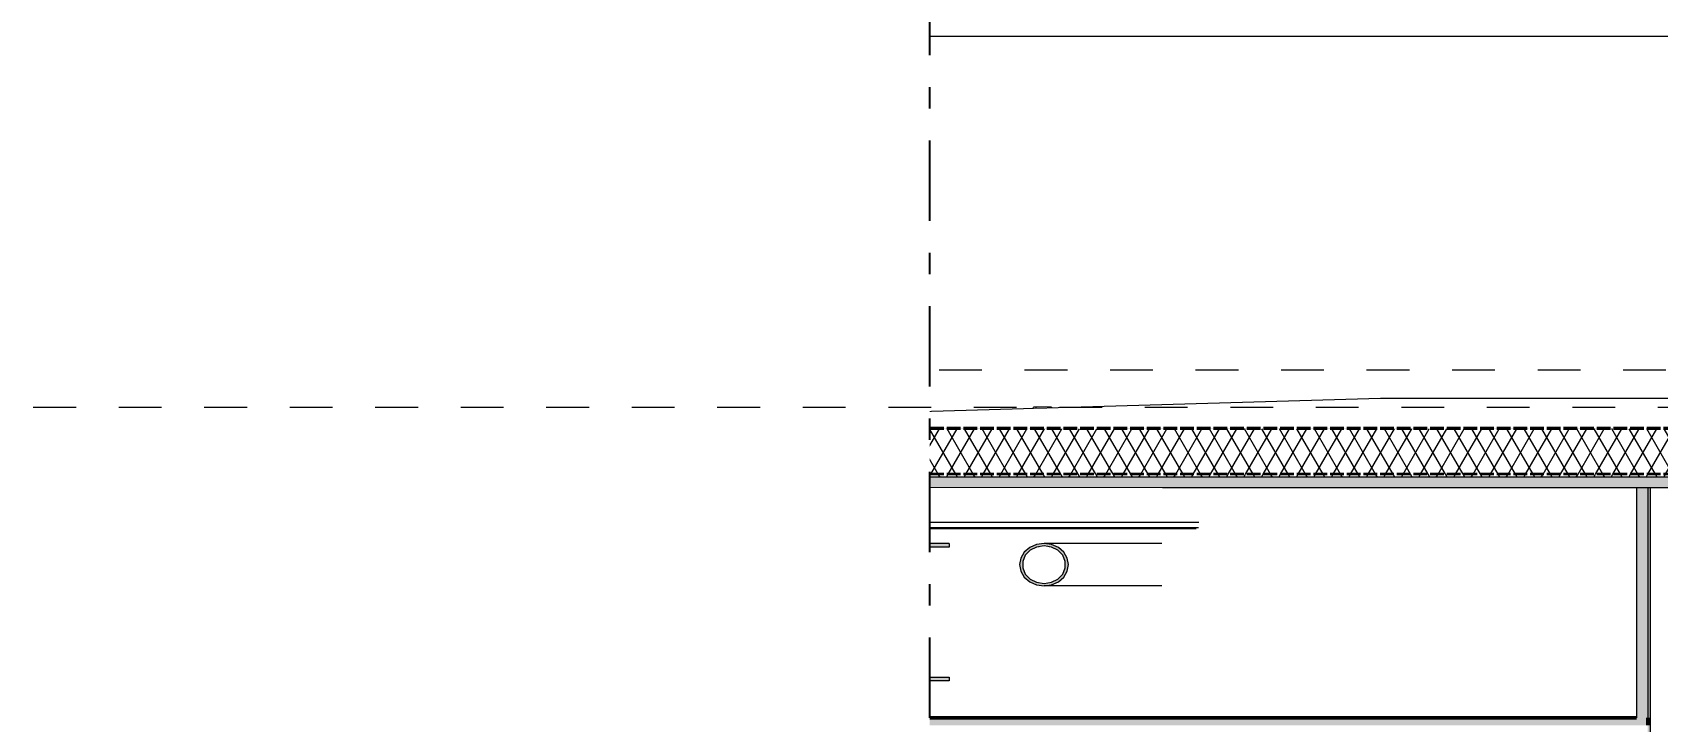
# Model space of a CAD drawing. Header units: millimetres. Extents: x -48147 to 1417267, y -496296 to 18123.
# Drawn here: x 1359635 to 1364999, y -476110 to -473836 of the extents above; entities that cross this region are included whole.
import ezdxf

# ---------------------------------------------------------------- set-up
doc = ezdxf.new("R2010")
doc.units = ezdxf.units.MM
doc.header["$MEASUREMENT"] = 0
for name, pattern in [('Dashed', [2822.222233, 1411.111116, -1411.111116]), ('Double Dashed', [546.805537, 264.583325, -105.833328, 70.555556, -105.833328]), ('Hidden Line', [55, 45, -10]), ('Wipeout_Contour', [1000, 0, -1000])]:
    doc.linetypes.add(name, pattern=pattern)
for name, color, linetype, lineweight, true_color in [('0_Pen_No__105', 7, 'Continuous', 15, 0xa6a6a6), ('New_A-20-M_Ceiling_Pen_No__107', 7, 'Continuous', 15, 0xa6a6a6), ('New_A-20-M_Ceiling_Pen_No__29', 7, 'Continuous', 50, 0x2a2a2a), ('New_A-20-M_Roof_Pen_No__147', 7, 'Continuous', 0, 0x606060), ('New_A-20-M_Roof_Pen_No__149', 7, 'Continuous', 0, 0x2a2a2a), ('New_A-20-M_Roof_Pen_No__162', 7, 'Continuous', 0, 0xe47200), ('New_A-20-M_Roof_Pen_No__81', 7, 'Continuous', 20, 0x6a6a6a), ('New_A-25-M_Wall_Ext_Pen_No__107', 7, 'Continuous', 15, 0xa6a6a6), ('New_A-25-M_Wall_Int_Pen_No__107', 7, 'Continuous', 15, 0xa6a6a6)]:
    doc.layers.add(name, color=color, linetype=linetype, lineweight=lineweight, true_color=true_color)
for name, color, linetype, lineweight in [('A-25-M_Wall_Int_Pen_No__2', 8, 'Continuous', 15), ('A-95-P_Drawing_Pen_No__194', 7, 'Continuous', 25), ('New_A-20-M_Roof_Pen_No__193', 7, 'Continuous', 18), ('New_A-20-M_Roof_Pen_No__195', 7, 'Continuous', 35), ('New_A-20-M_Roof_Pen_No__4', 7, 'Continuous', 20), ('New_A-20-M_Roof_Pen_No__85', 8, 'Continuous', 20), ('New_A-20-M_Roof_Pen_No__92', 8, 'Continuous', 13), ('New_A-25-M_Wall_Ext_Pen_No__1', 7, 'Continuous', 13), ('New_A-25-M_Wall_Ext_Pen_No__87', 8, 'Continuous', 20), ('New_A-25-M_Wall_Int_Pen_No__1', 7, 'Continuous', 13), ('New_A-25-M_Wall_Int_Pen_No__87', 8, 'Continuous', 20), ('New_A-95-D_Dim_Grid.Dim_Pen_No__1', 7, 'Continuous', 13), ('S-280-M_STRUCT_FRAME.IFC Import_Pen_No__1', 7, 'Continuous', 13), ('S-280-M_STRUCT_FRAME.IFC Import_Pen_No__160', 5, 'Continuous', 200), ('S-280-M_STRUCT_FRAME.IFC Import_Pen_No__90', 8, 'Continuous', 20)]:
    doc.layers.add(name, color=color, linetype=linetype, lineweight=lineweight)
for name, color, linetype in [('A-95-P_Drawing', 7, 'Continuous'), ('New_A-20-M_Ceiling', 7, 'Continuous'), ('New_A-20-M_Roof', 7, 'Continuous'), ('New_A-25-M_Wall_Ext', 7, 'Continuous'), ('New_A-25-M_Wall_Int', 7, 'Continuous'), ('New_A-95-D_Dim_Grid.Dim', 7, 'Continuous'), ('S-280-M_STRUCT_FRAME.IFC Import', 7, 'Continuous')]:
    doc.layers.add(name, color=color, linetype=linetype)
doc.styles.add('GENERATED_STYLE_1', font='')
doc.styles.get('GENERATED_STYLE_1').set_extended_font_data('Arial')
pattern_1 = [(60, (1376122.47, -491272.82), (-43.30127, 25), []), (120, (1376122.47, -491272.82), (43.30127, 25), [])]

# ---------------------------------------------------------------- blocks, each defined once
blk = doc.blocks.new('Section Elem_60_2', base_point=(1376122.5, -491272.8))
at = {"layer": 'New_A-25-M_Wall_Int_Pen_No__107', "linetype": 'Continuous'}
blk.add_hatch(color=256, dxfattribs=at).paths.add_polyline_path([(1364929, -475339.3), (1364929, -476097.8), (1364966.6, -476097.8), (1364966.6, -475339.3)])
at = {"layer": 'New_A-25-M_Wall_Int_Pen_No__107', "linetype": 'Continuous', "lineweight": 0, "true_color": 0x535353}
blk.add_hatch(color=251, dxfattribs=at).paths.add_polyline_path([(1364966.6, -476097.8), (1364966.6, -476122.8), (1364966.6, -479122.8), (1364974.1, -479122.8), (1364974.1, -475339.3), (1364966.6, -475339.3)])
at = {"layer": 'New_A-25-M_Wall_Int_Pen_No__1', "linetype": 'Continuous'}
blk.add_line((1364929, -475339.3), (1364929, -476097.8), dxfattribs=at)
at = {"color": 254, "linetype": 'Wipeout_Contour', "lineweight": 0, "ltscale": 5767526.577306644}
blk.add_wipeout([(1361341.6, -475122.7), (1361381.4, -475121.5), (1361381.4, -475072.8), (1361341.6, -475072.8)], dxfattribs=at).dxf.layer = 'New_A-25-M_Wall_Int'
at = {"layer": 'New_A-25-M_Wall_Int_Pen_No__87', "linetype": 'Continuous'}
blk.add_line((1361381.4, -475121.5), (1361381.4, -475072.8), dxfattribs=at)
at = {"color": 254, "linetype": 'Wipeout_Contour', "lineweight": 0, "ltscale": 5767434.008145267}
blk.add_wipeout([(1361332.1, -475072.8), (1361332.1, -475122.9), (1361341.6, -475122.7), (1361341.6, -475072.8)], dxfattribs=at).dxf.layer = 'New_A-25-M_Wall_Int'
at = {"color": 254, "linetype": 'Wipeout_Contour', "lineweight": 0, "ltscale": 5784082.158192487}
blk.add_wipeout([(1364974.1, -479122.8), (1365024.3, -479122.8), (1365024.3, -475339.3), (1364974.1, -475339.3)], dxfattribs=at).dxf.layer = 'New_A-25-M_Wall_Int'
at = {"layer": 'New_A-25-M_Wall_Int_Pen_No__1', "linetype": 'Continuous'}
for p, q in [((1364966.6, -475339.3), (1364966.6, -476097.8)), ((1364974.1, -475339.3), (1364974.1, -479122.8))]:
    blk.add_line(p, q, dxfattribs=at)
at = {"layer": 'New_A-25-M_Wall_Int_Pen_No__87', "linetype": 'Continuous'}
for p, q in [((1361332.1, -475072.8), (1361341.6, -475072.8)), ((1361341.6, -475072.8), (1361381.4, -475072.8)), ((1361341.6, -475122.7), (1361341.6, -475072.8))]:
    blk.add_line(p, q, dxfattribs=at)
blk = doc.blocks.new('Section Elem_125_2', base_point=(1376122.5, -491272.8))
at = {"layer": 'New_A-25-M_Wall_Ext_Pen_No__107', "linetype": 'Continuous'}
blk.add_hatch(color=256, dxfattribs=at).paths.add_polyline_path([(1360286.8, -473849.8), (1360286.8, -479122.8), (1360316.2, -479122.8), (1360316.2, -473849.8)])
at = {"layer": 'New_A-25-M_Wall_Ext_Pen_No__1', "linetype": 'Continuous'}
blk.add_line((1360286.8, -473849.8), (1360286.8, -479122.8), dxfattribs=at)
at = {"color": 254, "linetype": 'Wipeout_Contour', "lineweight": 0, "ltscale": 8648424.65323031}
blk.add_wipeout([(1360652.1, -475814.4), (1360653.3, -475813.9), (1360656.1, -475807.6), (1360656.1, -475542.4), (1360653.3, -475536.1), (1360652.1, -475535.7)], dxfattribs=at).dxf.layer = 'New_A-25-M_Wall_Ext'
at = {"color": 254, "linetype": 'Wipeout_Contour', "lineweight": 0, "ltscale": 5765473.395104102}
blk.add_wipeout([(1360316.2, -479122.8), (1360343.5, -479122.8), (1360343.5, -473849.8), (1360316.2, -473849.8)], dxfattribs=at).dxf.layer = 'New_A-25-M_Wall_Ext'
at = {"color": 254, "linetype": 'Wipeout_Contour', "lineweight": 0, "ltscale": 34620248.27888065}
blk.add_wipeout([(1367042.4, -473849.8), (1360652.1, -473849.8), (1360652.1, -475522.8), (1361332.1, -475522.8), (1361332.1, -475473.3), (1361108.7, -475473.3), (1361108.7, -475396.3), (1360661.9, -475409.3), (1360659.8, -475409.3), (1360660.2, -475339.3), (1360664.5, -475339.1), (1360665.6, -475142.2), (1361332.1, -475122.9), (1361332.1, -475072.8), (1361381.4, -475072.8), (1361381.4, -475121.5), (1361763.2, -475110.5), (1361774.8, -475110.1), (1362939.6, -475076.4), (1362939.6, -475072.8), (1362998.5, -475072.8), (1362998.5, -475074.7), (1364084, -475043.3), (1367042.4, -475043.3)], dxfattribs=at).dxf.layer = 'New_A-25-M_Wall_Ext'
at = {"color": 254, "linetype": 'Wipeout_Contour', "lineweight": 0, "ltscale": 17305651.43406085}
blk.add_wipeout([(1361332.1, -475827.2), (1360652.1, -475827.2), (1360652.1, -479122.8), (1361332.1, -479122.8), (1361332.1, -476122.8), (1361146.1, -476122.8), (1361146.1, -478222.8), (1360787.2, -478222.8), (1360787.2, -476122.8), (1360720.7, -476122.8), (1360720.7, -476097.8), (1361332.1, -476097.8)], dxfattribs=at).dxf.layer = 'New_A-25-M_Wall_Ext'
at = {"layer": 'New_A-25-M_Wall_Ext_Pen_No__107', "linetype": 'Continuous'}
h = blk.add_hatch(dxfattribs=at)
h.set_pattern_fill('Batt_Insulation_0002', color=256, style=0, pattern_type=2)
h.set_pattern_definition(pattern_1)
h.paths.add_polyline_path([(1360316.2, -479122.8), (1360343.5, -479122.8), (1360343.5, -473849.8), (1360316.2, -473849.8)])
at = {"layer": 'New_A-25-M_Wall_Ext_Pen_No__1', "linetype": 'Continuous'}
blk.add_line((1360316.2, -473849.8), (1360316.2, -479122.8), dxfattribs=at)
at = {"layer": 'New_A-25-M_Wall_Ext_Pen_No__87', "linetype": 'Continuous'}
for p, q in [((1361332.1, -475122.9), (1361332.1, -475072.8)), ((1362939.6, -475076.4), (1362939.6, -475072.8)), ((1361332.1, -475522.8), (1361332.1, -475473.3)), ((1361332.1, -476097.8), (1361332.1, -475827.2))]:
    blk.add_line(p, q, dxfattribs=at)
at = {"color": 254, "linetype": 'Wipeout_Contour', "lineweight": 0, "ltscale": 5765730.680165902}
blk.add_wipeout([(1360343.5, -479122.8), (1360452.5, -479122.8), (1360452.5, -473849.8), (1360343.5, -473849.8)], dxfattribs=at).dxf.layer = 'New_A-25-M_Wall_Ext'
at = {"layer": 'New_A-25-M_Wall_Ext_Pen_No__107', "linetype": 'Continuous'}
h = blk.add_hatch(dxfattribs=at)
h.set_pattern_fill('Batt_Insulation_0002', color=256, style=0, pattern_type=2)
h.set_pattern_definition(pattern_1)
h.paths.add_polyline_path([(1360343.5, -479122.8), (1360452.5, -479122.8), (1360452.5, -473849.8), (1360343.5, -473849.8)])
at = {"layer": 'New_A-25-M_Wall_Ext_Pen_No__1', "linetype": 'Continuous'}
blk.add_line((1360343.5, -473849.8), (1360343.5, -479122.8), dxfattribs=at)
at = {"color": 254, "linetype": 'Wipeout_Contour', "lineweight": 0, "ltscale": 5765973.557685565}
blk.add_wipeout([(1360452.5, -479122.8), (1360472.2, -479122.8), (1360472.2, -473849.8), (1360452.5, -473849.8)], dxfattribs=at).dxf.layer = 'New_A-25-M_Wall_Ext'
at = {"layer": 'New_A-25-M_Wall_Ext_Pen_No__107', "linetype": 'Continuous'}
h = blk.add_hatch(dxfattribs=at)
h.set_pattern_fill('Plywood_0002', color=256, style=0, pattern_type=2)
h.set_pattern_definition([(0, (1376122.47, -491272.82), (0, 100), [])])
h.paths.add_polyline_path([(1360452.5, -479122.8), (1360472.2, -479122.8), (1360472.2, -473849.8), (1360452.5, -473849.8)])
at = {"layer": 'New_A-25-M_Wall_Ext_Pen_No__107', "linetype": 'Continuous', "lineweight": 0, "true_color": 0x535353}
blk.add_hatch(color=251, dxfattribs=at).paths.add_polyline_path([(1360472.2, -479122.8), (1360475.4, -479122.8), (1360475.4, -473849.8), (1360472.2, -473849.8)])
at = {"color": 254, "linetype": 'Wipeout_Contour', "lineweight": 0, "ltscale": 5766319.353171648}
blk.add_wipeout([(1360475.4, -479122.8), (1360632.5, -479122.8), (1360632.5, -473849.8), (1360475.4, -473849.8)], dxfattribs=at).dxf.layer = 'New_A-25-M_Wall_Ext'
at = {"layer": 'New_A-25-M_Wall_Ext_Pen_No__107', "linetype": 'Continuous', "lineweight": 0, "true_color": 0x535353}
blk.add_hatch(color=251, dxfattribs=at).paths.add_polyline_path([(1360632.5, -479122.8), (1360635.7, -479122.8), (1360635.7, -473849.8), (1360632.5, -473849.8)])
at = {"layer": 'New_A-25-M_Wall_Ext_Pen_No__1', "linetype": 'Continuous'}
for p, q in [((1360452.5, -473849.8), (1360452.5, -479122.8)), ((1360472.2, -473849.8), (1360472.2, -479122.8)), ((1360475.4, -473849.8), (1360475.4, -479122.8))]:
    blk.add_line(p, q, dxfattribs=at)
at = {"color": 254, "linetype": 'Wipeout_Contour', "lineweight": 0, "ltscale": 5766658.974326922}
blk.add_wipeout([(1360635.7, -479122.8), (1360652.1, -479122.8), (1360652.1, -473849.8), (1360635.7, -473849.8)], dxfattribs=at).dxf.layer = 'New_A-25-M_Wall_Ext'
at = {"layer": 'New_A-25-M_Wall_Ext_Pen_No__107', "linetype": 'Continuous'}
h = blk.add_hatch(dxfattribs=at)
h.set_pattern_fill('Plaster_0002', color=256, style=0, pattern_type=2)
h.set_pattern_definition([(270, (1376122.47, -491272.82), (86.60254, 0), [0, -50]), (270, (1376165.77, -491297.82), (86.60254, 0), [0, -50])])
h.paths.add_polyline_path([(1360635.7, -479122.8), (1360652.1, -479122.8), (1360652.1, -473849.8), (1360635.7, -473849.8)])
at = {"layer": 'New_A-25-M_Wall_Ext_Pen_No__1', "linetype": 'Continuous'}
for p, q in [((1360632.5, -473849.8), (1360632.5, -479122.8)), ((1360635.7, -473849.8), (1360635.7, -479122.8)), ((1360652.1, -473849.8), (1360652.1, -479122.8))]:
    blk.add_line(p, q, dxfattribs=at)
at = {"layer": 'New_A-25-M_Wall_Ext_Pen_No__1', "linetype": 'Continuous', "flags": 128}
blk.add_lwpolyline([(1360652.1, -473849.8), (1360635.7, -473849.8), (1360632.5, -473849.8), (1360475.4, -473849.8), (1360472.2, -473849.8), (1360452.5, -473849.8), (1360343.5, -473849.8), (1360316.2, -473849.8), (1360286.8, -473849.8)], dxfattribs=at)
at = {"layer": 'New_A-25-M_Wall_Ext_Pen_No__87', "linetype": 'Continuous'}
blk.add_line((1367042.4, -473849.8), (1360652.1, -473849.8), dxfattribs=at)
blk = doc.blocks.new('Section Elem_257_2', base_point=(1376122.5, -491272.8))
at = {"layer": 'New_A-20-M_Ceiling_Pen_No__107', "linetype": 'Continuous'}
blk.add_hatch(color=256, dxfattribs=at).paths.add_polyline_path([(1364966.6, -476097.8), (1360720.7, -476097.8), (1360720.7, -476122.8), (1364966.6, -476122.8)])
at = {"layer": 'New_A-20-M_Ceiling_Pen_No__29', "linetype": 'Continuous'}
for p, q in [((1360720.7, -476097.8), (1360720.7, -476122.8)), ((1364929, -476097.8), (1360720.7, -476097.8)), ((1364966.6, -476097.8), (1364966.6, -476122.8))]:
    blk.add_line(p, q, dxfattribs=at)
blk = doc.blocks.new('*X302', base_point=(1376122.5, -491272.8))
at = {"layer": 'New_A-20-M_Roof_Pen_No__162', "linetype": 'Continuous'}
for points in [[(1360665.6, -475144.2), (1360673.3, -475144.2), (1360673.3, -475142.2), (1360665.6, -475142.2)], [(1360823.3, -475144.2), (1360973.3, -475144.2), (1360973.3, -475142.2), (1360823.3, -475142.2)], [(1361123.3, -475144.2), (1361273.3, -475144.2), (1361273.3, -475142.2), (1361123.3, -475142.2)], [(1361423.3, -475144.2), (1361573.3, -475144.2), (1361573.3, -475142.2), (1361423.3, -475142.2)], [(1361723.3, -475144.2), (1361873.3, -475144.2), (1361873.3, -475142.2), (1361723.3, -475142.2)], [(1362023.3, -475144.2), (1362173.3, -475144.2), (1362173.3, -475142.2), (1362023.3, -475142.2)], [(1362323.3, -475144.2), (1362473.3, -475144.2), (1362473.3, -475142.2), (1362323.3, -475142.2)], [(1362623.3, -475144.2), (1362773.3, -475144.2), (1362773.3, -475142.2), (1362623.3, -475142.2)], [(1362923.3, -475144.2), (1363073.3, -475144.2), (1363073.3, -475142.2), (1362923.3, -475142.2)], [(1363223.3, -475144.2), (1363373.3, -475144.2), (1363373.3, -475142.2), (1363223.3, -475142.2)], [(1363523.3, -475144.2), (1363673.3, -475144.2), (1363673.3, -475142.2), (1363523.3, -475142.2)], [(1363823.3, -475144.2), (1363973.3, -475144.2), (1363973.3, -475142.2), (1363823.3, -475142.2)], [(1364123.3, -475144.2), (1364273.3, -475144.2), (1364273.3, -475142.2), (1364123.3, -475142.2)], [(1364423.3, -475144.2), (1364573.3, -475144.2), (1364573.3, -475142.2), (1364423.3, -475142.2)], [(1364723.3, -475144.2), (1364873.3, -475144.2), (1364873.3, -475142.2), (1364723.3, -475142.2)]]:
    blk.add_hatch(color=256, dxfattribs=at).paths.add_polyline_path(points)
blk = doc.blocks.new('Section Elem_273_2', base_point=(1376122.5, -491272.8))
at = {"layer": 'New_A-20-M_Roof_Pen_No__4', "linetype": 'Continuous'}
for p, q in [((1360736.5, -475339.3), (1360664.5, -475339.3)), ((1364929, -475339.3), (1360736.5, -475339.3))]:
    blk.add_line(p, q, dxfattribs=at)
at = {"layer": 'New_A-20-M_Roof_Pen_No__4', "linetype": 'Continuous', "flags": 128}
blk.add_lwpolyline([(1365122.6, -475339.3), (1365106.3, -475339.3), (1365103, -475339.3), (1365081.2, -475339.3), (1365053.9, -475339.3), (1365024.3, -475339.3), (1364974.1, -475339.3), (1364966.6, -475339.3), (1364929, -475339.3)], dxfattribs=at)
at = {"layer": 'New_A-20-M_Roof_Pen_No__92', "linetype": 'Continuous'}
blk.add_line((1364084, -475043.3), (1368390.1, -475043.3), dxfattribs=at)
at = {"color": 254, "linetype": 'Wipeout_Contour', "lineweight": 0, "ltscale": 5812149.366421535}
blk.add_wipeout([(1360665.6, -475142.2), (1360665.6, -475144.2), (1385633.6, -475144.2), (1385633.6, -475142.2)], dxfattribs=at).dxf.layer = 'New_A-20-M_Roof'
at = {"layer": 'New_A-20-M_Roof'}
blk.add_blockref('*X302', (1376122.5, -491272.8), dxfattribs=at)
at = {"color": 254, "linetype": 'Wipeout_Contour', "lineweight": 0, "ltscale": 5812248.020147721}
blk.add_wipeout([(1360665.6, -475144.2), (1360664.7, -475294.2), (1385633.6, -475294.2), (1385633.6, -475144.2)], dxfattribs=at).dxf.layer = 'New_A-20-M_Roof'
at = {"layer": 'New_A-20-M_Roof_Pen_No__85', "linetype": 'Continuous'}
h = blk.add_hatch(dxfattribs=at)
h.set_pattern_fill('Batt_Insulation_0002', color=256, style=0, pattern_type=2)
h.set_pattern_definition(pattern_1)
h.paths.add_polyline_path([(1360665.6, -475144.2), (1360664.7, -475294.2), (1385633.6, -475294.2), (1385633.6, -475144.2)])
at = {"layer": 'New_A-20-M_Roof_Pen_No__195', "linetype": 'Hidden Line'}
for p, q in [((1385633.6, -475142.2), (1360665.6, -475142.2)), ((1385633.6, -475144.2), (1360665.6, -475144.2))]:
    blk.add_line(p, q, dxfattribs=at)
at = {"layer": 'New_A-20-M_Roof_Pen_No__92', "linetype": 'Continuous'}
blk.add_line((1360665.6, -475142.2), (1364084, -475043.3), dxfattribs=at)
at = {"color": 254, "linetype": 'Wipeout_Contour', "lineweight": 0, "ltscale": 5812351.867355902}
blk.add_wipeout([(1360664.7, -475294.2), (1360664.7, -475304.2), (1385633.6, -475304.2), (1385633.6, -475294.2)], dxfattribs=at).dxf.layer = 'New_A-20-M_Roof'
at = {"layer": 'New_A-20-M_Roof_Pen_No__81', "linetype": 'Continuous', "lineweight": 0, "true_color": 0x353535}
blk.add_hatch(color=250, dxfattribs=at).paths.add_polyline_path([(1360664.7, -475304.2), (1360664.5, -475339.3), (1385633.6, -475339.3), (1385633.6, -475304.2)])
at = {"layer": 'New_A-20-M_Roof_Pen_No__85', "linetype": 'Continuous'}
h = blk.add_hatch(dxfattribs=at)
h.set_pattern_fill('Batt_Insulation_0002', color=256, style=0, pattern_type=2)
h.set_pattern_definition(pattern_1)
h.paths.add_polyline_path([(1360664.7, -475294.2), (1360664.7, -475304.2), (1385633.6, -475304.2), (1385633.6, -475294.2)])
at = {"layer": 'New_A-20-M_Roof_Pen_No__147', "linetype": 'Continuous'}
blk.add_line((1360664.7, -475304.2), (1360664.5, -475339.3), dxfattribs=at)
at = {"layer": 'New_A-20-M_Roof_Pen_No__149', "linetype": 'Continuous'}
blk.add_line((1385633.6, -475304.2), (1360664.7, -475304.2), dxfattribs=at)
at = {"layer": 'New_A-20-M_Roof_Pen_No__193', "linetype": 'Continuous', "flags": 128}
blk.add_lwpolyline([(1360665.6, -475142.2), (1360665.6, -475144.2), (1360664.7, -475294.2), (1360664.7, -475304.2)], dxfattribs=at)
at = {"layer": 'New_A-20-M_Roof_Pen_No__195', "linetype": 'Hidden Line'}
blk.add_line((1385633.6, -475294.2), (1360664.7, -475294.2), dxfattribs=at)
blk = doc.blocks.new('Section Elem_355_2', base_point=(1376122.5, -491272.8))
at = {"color": 254, "linetype": 'Wipeout_Contour', "lineweight": 0, "ltscale": 5773580.748701831}
blk.add_wipeout([(1362946.7, -475076.2), (1362998.5, -475074.7), (1362998.5, -475072.8), (1362946.7, -475072.8)], dxfattribs=at).dxf.layer = 'New_A-25-M_Wall_Int'
at = {"layer": 'New_A-25-M_Wall_Int_Pen_No__87', "linetype": 'Continuous'}
blk.add_line((1362998.5, -475072.8), (1362998.5, -475074.7), dxfattribs=at)
at = {"color": 254, "linetype": 'Wipeout_Contour', "lineweight": 0, "ltscale": 5773470.258025697}
blk.add_wipeout([(1362939.6, -475076.4), (1362946.7, -475076.2), (1362946.7, -475072.8), (1362939.6, -475072.8)], dxfattribs=at).dxf.layer = 'New_A-25-M_Wall_Int'
at = {"layer": 'New_A-25-M_Wall_Int_Pen_No__87', "linetype": 'Continuous'}
for p, q in [((1362946.7, -475072.8), (1362939.6, -475072.8)), ((1362998.5, -475072.8), (1362946.7, -475072.8)), ((1362946.7, -475072.8), (1362946.7, -475076.2))]:
    blk.add_line(p, q, dxfattribs=at)
blk = doc.blocks.new('Section Elem_549_2', base_point=(1376122.5, -491272.8))
at = {"color": 254, "linetype": 'Wipeout_Contour', "lineweight": 0, "ltscale": 4323905.537262104}
blk.add_wipeout([(1360664.5, -475339.1), (1360660.2, -475339.3), (1360664.5, -475339.3)], dxfattribs=at).dxf.layer = 'S-280-M_STRUCT_FRAME.IFC Import'
at = {"color": 254, "linetype": 'Wipeout_Contour', "lineweight": 0, "ltscale": 5765585.075638333}
blk.add_wipeout([(1360736.5, -475341.3), (1360805.7, -475339.3), (1360772.3, -475339.3), (1360736.5, -475339.3)], dxfattribs=at).dxf.layer = 'S-280-M_STRUCT_FRAME.IFC Import'
at = {"color": 254, "linetype": 'Wipeout_Contour', "lineweight": 0, "ltscale": 8648898.737431627}
blk.add_wipeout([(1360662.3, -475341.3), (1360661.9, -475409.3), (1361108.7, -475396.3), (1361108.7, -475339.3), (1360805.7, -475339.3), (1360736.5, -475341.3)], dxfattribs=at).dxf.layer = 'S-280-M_STRUCT_FRAME.IFC Import'
at = {"layer": 'S-280-M_STRUCT_FRAME.IFC Import_Pen_No__160', "linetype": 'Continuous', "lineweight": 0, "true_color": 0x00007f}
blk.add_hatch(color=176, dxfattribs=at).paths.add_polyline_path([(1360659.8, -475409.3), (1360661.9, -475409.3), (1360662.3, -475341.3), (1360736.5, -475341.3), (1360736.5, -475339.3), (1360660.2, -475339.3)])
at = {"layer": 'S-280-M_STRUCT_FRAME.IFC Import_Pen_No__1', "linetype": 'Continuous'}
for p, q in [((1360660.2, -475339.3), (1360659.8, -475409.3)), ((1360664.5, -475339.3), (1360660.2, -475339.3)), ((1360662.3, -475341.3), (1360661.9, -475409.3)), ((1360736.5, -475341.3), (1360662.3, -475341.3)), ((1360736.5, -475339.3), (1360736.5, -475341.3)), ((1360661.9, -475409.3), (1360659.8, -475409.3))]:
    blk.add_line(p, q, dxfattribs=at)
at = {"layer": 'S-280-M_STRUCT_FRAME.IFC Import_Pen_No__90', "linetype": 'Continuous'}
for p, q in [((1360664.5, -475339.1), (1360660.2, -475339.3)), ((1360805.7, -475339.3), (1360736.5, -475341.3)), ((1361108.7, -475396.3), (1360661.9, -475409.3))]:
    blk.add_line(p, q, dxfattribs=at)
blk = doc.blocks.new('Section Elem_566_2', base_point=(1376122.5, -491272.8))
at = {"layer": 'S-280-M_STRUCT_FRAME.IFC Import_Pen_No__1', "linetype": 'Continuous'}
for p, q in [((1360592.7, -475522.8), (1360592.7, -475533.5)), ((1360592.7, -475816.5), (1360592.7, -475827.2))]:
    blk.add_line(p, q, dxfattribs=at)
at = {"color": 254, "linetype": 'Wipeout_Contour', "lineweight": 0, "ltscale": 5766961.059609845}
blk.add_wipeout([(1360727.3, -475522.8), (1360727.3, -475533.5), (1361395.4, -475533.5), (1361395.4, -475522.8)], dxfattribs=at).dxf.layer = 'S-280-M_STRUCT_FRAME.IFC Import'
at = {"color": 254, "linetype": 'Wipeout_Contour', "lineweight": 0, "ltscale": 5767348.649717421}
blk.add_wipeout([(1360727.3, -475816.5), (1360727.3, -475827.2), (1361395.4, -475827.2), (1361395.4, -475816.5)], dxfattribs=at).dxf.layer = 'S-280-M_STRUCT_FRAME.IFC Import'
at = {"color": 254, "linetype": 'Wipeout_Contour', "lineweight": 0, "ltscale": 5767141.279573168}
blk.add_wipeout([(1360666.7, -475813.9), (1360673.6, -475816.5), (1361350.2, -475816.5), (1361344.4, -475813.9)], dxfattribs=at).dxf.layer = 'S-280-M_STRUCT_FRAME.IFC Import'
at = {"color": 254, "linetype": 'Wipeout_Contour', "lineweight": 0, "ltscale": 5767118.540459955}
blk.add_wipeout([(1360663.9, -475807.6), (1360666.7, -475813.9), (1361344.4, -475813.9), (1361342, -475807.6)], dxfattribs=at).dxf.layer = 'S-280-M_STRUCT_FRAME.IFC Import'
at = {"color": 254, "linetype": 'Wipeout_Contour', "lineweight": 0, "ltscale": 5766934.451252135}
blk.add_wipeout([(1360663.9, -475807.6), (1361342, -475807.6), (1361342, -475542.4), (1360663.9, -475542.4)], dxfattribs=at).dxf.layer = 'S-280-M_STRUCT_FRAME.IFC Import'
at = {"layer": 'S-280-M_STRUCT_FRAME.IFC Import_Pen_No__1', "linetype": 'Continuous'}
for p, q in [((1360727.3, -475827.2), (1360592.7, -475827.2)), ((1360727.3, -475816.5), (1360727.3, -475827.2))]:
    blk.add_line(p, q, dxfattribs=at)
at = {"layer": 'S-280-M_STRUCT_FRAME.IFC Import_Pen_No__1', "linetype": 'Continuous', "flags": 128}
for points in [[(1360653.3, -475813.9), (1360646.4, -475816.5), (1360592.7, -475816.5)], [(1360666.7, -475813.9), (1360673.6, -475816.5), (1360727.3, -475816.5)]]:
    blk.add_lwpolyline(points, dxfattribs=at)
at = {"layer": 'S-280-M_STRUCT_FRAME.IFC Import_Pen_No__90', "linetype": 'Continuous'}
for p, q in [((1361342, -475807.6), (1360663.9, -475807.6)), ((1361395.4, -475816.5), (1360727.3, -475816.5)), ((1361395.4, -475827.2), (1360727.3, -475827.2))]:
    blk.add_line(p, q, dxfattribs=at)
at = {"color": 254, "linetype": 'Wipeout_Contour', "lineweight": 0, "ltscale": 5766760.24278002}
blk.add_wipeout([(1360663.9, -475542.4), (1361342, -475542.4), (1361344.4, -475536.1), (1360666.7, -475536.1)], dxfattribs=at).dxf.layer = 'S-280-M_STRUCT_FRAME.IFC Import'
at = {"color": 254, "linetype": 'Wipeout_Contour', "lineweight": 0, "ltscale": 5766771.237400951}
blk.add_wipeout([(1360666.7, -475536.1), (1361344.4, -475536.1), (1361350.2, -475533.5), (1360673.6, -475533.5)], dxfattribs=at).dxf.layer = 'S-280-M_STRUCT_FRAME.IFC Import'
at = {"layer": 'S-280-M_STRUCT_FRAME.IFC Import_Pen_No__160', "linetype": 'Continuous', "lineweight": 0, "true_color": 0x00007f}
blk.add_hatch(color=176, dxfattribs=at).paths.add_polyline_path([(1360592.7, -475827.2), (1360727.3, -475827.2), (1360727.3, -475816.5), (1360673.6, -475816.5), (1360666.7, -475813.9), (1360663.9, -475807.6), (1360663.9, -475542.4), (1360666.7, -475536.1), (1360673.6, -475533.5), (1360727.3, -475533.5), (1360727.3, -475522.8), (1360592.7, -475522.8), (1360592.7, -475533.5), (1360646.4, -475533.5), (1360653.3, -475536.1), (1360656.1, -475542.4), (1360656.1, -475807.6), (1360653.3, -475813.9), (1360646.4, -475816.5), (1360592.7, -475816.5)])
at = {"layer": 'S-280-M_STRUCT_FRAME.IFC Import_Pen_No__1', "linetype": 'Continuous'}
for q in [(1360592.7, -475522.8), (1360727.3, -475533.5)]:
    blk.add_line((1360727.3, -475522.8), q, dxfattribs=at)
at = {"layer": 'S-280-M_STRUCT_FRAME.IFC Import_Pen_No__1', "linetype": 'Continuous', "flags": 128}
for points in [[(1360653.3, -475536.1), (1360646.4, -475533.5), (1360592.7, -475533.5)], [(1360653.3, -475536.1), (1360656.1, -475542.4), (1360656.1, -475807.6), (1360653.3, -475813.9)], [(1360666.7, -475536.1), (1360663.9, -475542.4), (1360663.9, -475807.6), (1360666.7, -475813.9)], [(1360727.3, -475533.5), (1360673.6, -475533.5), (1360666.7, -475536.1)]]:
    blk.add_lwpolyline(points, dxfattribs=at)
at = {"layer": 'S-280-M_STRUCT_FRAME.IFC Import_Pen_No__90', "linetype": 'Continuous'}
for p, q in [((1361342, -475542.4), (1360663.9, -475542.4)), ((1361395.4, -475522.8), (1360727.3, -475522.8)), ((1361395.4, -475533.5), (1360727.3, -475533.5))]:
    blk.add_line(p, q, dxfattribs=at)
blk = doc.blocks.new('Section Elem_581_2', base_point=(1376122.5, -491272.8))
at = {"layer": 'S-280-M_STRUCT_FRAME.IFC Import_Pen_No__160', "linetype": 'Continuous', "lineweight": 0, "true_color": 0x00007f}
blk.add_hatch(color=176, dxfattribs=at).paths.add_polyline_path([(1362471.4, -475976.2), (1362661.3, -475976.2), (1362661.3, -475963.5), (1362580.8, -475963.5), (1362573.6, -475960.5), (1362570.6, -475953.3), (1362570.6, -475545.7), (1362573.6, -475538.5), (1362580.8, -475535.5), (1362661.3, -475535.5), (1362661.3, -475522.8), (1362471.4, -475522.8), (1362471.4, -475535.5), (1362551.9, -475535.5), (1362559.1, -475538.5), (1362562.1, -475545.7), (1362562.1, -475953.3), (1362559.1, -475960.5), (1362551.9, -475963.5), (1362471.4, -475963.5)])
at = {"layer": 'S-280-M_STRUCT_FRAME.IFC Import_Pen_No__1', "linetype": 'Continuous'}
for p, q in [((1362471.4, -475522.8), (1362471.4, -475535.5)), ((1362661.3, -475522.8), (1362471.4, -475522.8)), ((1362661.3, -475522.8), (1362661.3, -475535.5)), ((1362471.4, -475963.5), (1362471.4, -475976.2)), ((1362661.3, -475976.2), (1362471.4, -475976.2)), ((1362661.3, -475963.5), (1362661.3, -475976.2))]:
    blk.add_line(p, q, dxfattribs=at)
at = {"layer": 'S-280-M_STRUCT_FRAME.IFC Import_Pen_No__1', "linetype": 'Continuous', "flags": 128}
for points in [[(1362559.1, -475538.5), (1362551.9, -475535.5), (1362471.4, -475535.5)], [(1362559.1, -475538.5), (1362562.1, -475545.7), (1362562.1, -475953.3), (1362559.1, -475960.5)], [(1362573.6, -475538.5), (1362570.6, -475545.7), (1362570.6, -475953.3), (1362573.6, -475960.5)], [(1362661.3, -475535.5), (1362580.8, -475535.5), (1362573.6, -475538.5)], [(1362559.1, -475960.5), (1362551.9, -475963.5), (1362471.4, -475963.5)], [(1362573.6, -475960.5), (1362580.8, -475963.5), (1362661.3, -475963.5)]]:
    blk.add_lwpolyline(points, dxfattribs=at)
blk = doc.blocks.new('Section Elem_582_2', base_point=(1376122.5, -491272.8))
at = {"color": 254, "linetype": 'Wipeout_Contour', "lineweight": 0, "ltscale": 5775135.612832333}
blk.add_wipeout([(1362998.8, -475659.1), (1362973.9, -475662.5), (1363363, -475662.5), (1363382.9, -475659.1)], dxfattribs=at).dxf.layer = 'S-280-M_STRUCT_FRAME.IFC Import'
at = {"color": 254, "linetype": 'Wipeout_Contour', "lineweight": 0, "ltscale": 5775207.234463895}
blk.add_wipeout([(1363021.2, -475649.2), (1362998.8, -475659.1), (1363382.9, -475659.1), (1363400.9, -475649.2)], dxfattribs=at).dxf.layer = 'S-280-M_STRUCT_FRAME.IFC Import'
at = {"color": 254, "linetype": 'Wipeout_Contour', "lineweight": 0, "ltscale": 5775258.919382423}
blk.add_wipeout([(1363039, -475633.7), (1363021.2, -475649.2), (1363400.9, -475649.2), (1363415.2, -475633.7)], dxfattribs=at).dxf.layer = 'S-280-M_STRUCT_FRAME.IFC Import'
at = {"color": 254, "linetype": 'Wipeout_Contour', "lineweight": 0, "ltscale": 5775285.608751344}
blk.add_wipeout([(1363050.4, -475614.3), (1363039, -475633.7), (1363415.2, -475633.7), (1363424.3, -475614.3)], dxfattribs=at).dxf.layer = 'S-280-M_STRUCT_FRAME.IFC Import'
at = {"color": 254, "linetype": 'Wipeout_Contour', "lineweight": 0, "ltscale": 4330760.060172181}
blk.add_wipeout([(1362998.3, -475650.8), (1362949.5, -475650.8), (1362973.9, -475654.5)], dxfattribs=at).dxf.layer = 'S-280-M_STRUCT_FRAME.IFC Import'
at = {"color": 254, "linetype": 'Wipeout_Contour', "lineweight": 0, "ltscale": 5775284.690397481}
blk.add_wipeout([(1363054.3, -475592.7), (1363050.4, -475614.3), (1363424.3, -475614.3), (1363427.5, -475592.7)], dxfattribs=at).dxf.layer = 'S-280-M_STRUCT_FRAME.IFC Import'
at = {"color": 254, "linetype": 'Wipeout_Contour', "lineweight": 0, "ltscale": 5774338.250505179}
blk.add_wipeout([(1362928.1, -475640.1), (1362949.5, -475650.8), (1362998.3, -475650.8), (1363019.7, -475640.1)], dxfattribs=at).dxf.layer = 'S-280-M_STRUCT_FRAME.IFC Import'
at = {"color": 254, "linetype": 'Wipeout_Contour', "lineweight": 0, "ltscale": 5775256.250233799}
blk.add_wipeout([(1363424.3, -475571.1), (1363050.4, -475571.1), (1363054.3, -475592.7), (1363427.5, -475592.7)], dxfattribs=at).dxf.layer = 'S-280-M_STRUCT_FRAME.IFC Import'
at = {"color": 254, "linetype": 'Wipeout_Contour', "lineweight": 0, "ltscale": 5774320.330126477}
blk.add_wipeout([(1362912.2, -475623.6), (1362928.1, -475640.1), (1363019.7, -475640.1), (1363035.6, -475623.6)], dxfattribs=at).dxf.layer = 'S-280-M_STRUCT_FRAME.IFC Import'
at = {"layer": 'S-280-M_STRUCT_FRAME.IFC Import_Pen_No__90', "linetype": 'Continuous'}
blk.add_line((1363363, -475662.5), (1362973.9, -475662.5), dxfattribs=at)
at = {"color": 254, "linetype": 'Wipeout_Contour', "lineweight": 0, "ltscale": 5775203.071814777}
blk.add_wipeout([(1363039, -475551.6), (1363050.4, -475571.1), (1363424.3, -475571.1), (1363415.2, -475551.6)], dxfattribs=at).dxf.layer = 'S-280-M_STRUCT_FRAME.IFC Import'
at = {"color": 254, "linetype": 'Wipeout_Contour', "lineweight": 0, "ltscale": 5774296.186643024}
blk.add_wipeout([(1362903.7, -475603.4), (1362912.2, -475623.6), (1363035.6, -475623.6), (1363044, -475603.4)], dxfattribs=at).dxf.layer = 'S-280-M_STRUCT_FRAME.IFC Import'
at = {"color": 254, "linetype": 'Wipeout_Contour', "lineweight": 0, "ltscale": 5775130.364003411}
blk.add_wipeout([(1363021.2, -475536.2), (1363039, -475551.6), (1363415.2, -475551.6), (1363400.9, -475536.2)], dxfattribs=at).dxf.layer = 'S-280-M_STRUCT_FRAME.IFC Import'
at = {"color": 254, "linetype": 'Wipeout_Contour', "lineweight": 0, "ltscale": 5774268.732508393}
blk.add_wipeout([(1362903.7, -475603.4), (1363044, -475603.4), (1363044, -475581.9), (1362903.7, -475581.9)], dxfattribs=at).dxf.layer = 'S-280-M_STRUCT_FRAME.IFC Import'
at = {"color": 254, "linetype": 'Wipeout_Contour', "lineweight": 0, "ltscale": 5775045.243383907}
blk.add_wipeout([(1363382.9, -475526.2), (1362998.8, -475526.2), (1363021.2, -475536.2), (1363400.9, -475536.2)], dxfattribs=at).dxf.layer = 'S-280-M_STRUCT_FRAME.IFC Import'
at = {"color": 254, "linetype": 'Wipeout_Contour', "lineweight": 0, "ltscale": 5774241.279229154}
blk.add_wipeout([(1362903.7, -475581.9), (1363044, -475581.9), (1363035.6, -475561.7), (1362912.2, -475561.7)], dxfattribs=at).dxf.layer = 'S-280-M_STRUCT_FRAME.IFC Import'
at = {"color": 254, "linetype": 'Wipeout_Contour', "lineweight": 0, "ltscale": 5774956.041789815}
blk.add_wipeout([(1362973.9, -475522.8), (1362998.8, -475526.2), (1363382.9, -475526.2), (1363363, -475522.8)], dxfattribs=at).dxf.layer = 'S-280-M_STRUCT_FRAME.IFC Import'
at = {"color": 254, "linetype": 'Wipeout_Contour', "lineweight": 0, "ltscale": 5774217.137942634}
blk.add_wipeout([(1362912.2, -475561.7), (1363035.6, -475561.7), (1363019.7, -475545.3), (1362928.1, -475545.3)], dxfattribs=at).dxf.layer = 'S-280-M_STRUCT_FRAME.IFC Import'
at = {"color": 254, "linetype": 'Wipeout_Contour', "lineweight": 0, "ltscale": 5774199.220052563}
blk.add_wipeout([(1362949.5, -475534.6), (1362928.1, -475545.3), (1363019.7, -475545.3), (1362998.3, -475534.6)], dxfattribs=at).dxf.layer = 'S-280-M_STRUCT_FRAME.IFC Import'
at = {"color": 254, "linetype": 'Wipeout_Contour', "lineweight": 0, "ltscale": 4330643.043807518}
blk.add_wipeout([(1362973.9, -475530.8), (1362949.5, -475534.6), (1362998.3, -475534.6)], dxfattribs=at).dxf.layer = 'S-280-M_STRUCT_FRAME.IFC Import'
at = {"layer": 'S-280-M_STRUCT_FRAME.IFC Import_Pen_No__160', "linetype": 'Continuous', "lineweight": 0, "true_color": 0x00007f}
h = blk.add_hatch(color=176, dxfattribs=at)
h.paths.add_polyline_path([(1362973.9, -475662.5), (1362998.8, -475659.1), (1363021.2, -475649.2), (1363039, -475633.7), (1363050.4, -475614.3), (1363054.3, -475592.7), (1363050.4, -475571.1), (1363039, -475551.6), (1363021.2, -475536.2), (1362998.8, -475526.2), (1362973.9, -475522.8), (1362949, -475526.2), (1362926.6, -475536.2), (1362908.8, -475551.6), (1362897.4, -475571.1), (1362893.4, -475592.7), (1362897.4, -475614.3), (1362908.8, -475633.7), (1362926.6, -475649.2), (1362949, -475659.1)])
h.paths.add_polyline_path([(1362973.9, -475654.5), (1362949.5, -475650.8), (1362928.1, -475640.1), (1362912.2, -475623.6), (1362903.7, -475603.4), (1362903.7, -475581.9), (1362912.2, -475561.7), (1362928.1, -475545.3), (1362949.5, -475534.6), (1362973.9, -475530.8), (1362998.3, -475534.6), (1363019.7, -475545.3), (1363035.6, -475561.7), (1363044, -475581.9), (1363044, -475603.4), (1363035.6, -475623.6), (1363019.7, -475640.1), (1362998.3, -475650.8)], flags=0)
at = {"layer": 'S-280-M_STRUCT_FRAME.IFC Import_Pen_No__1', "linetype": 'Continuous', "flags": 128}
for points in [[(1362893.4, -475592.7), (1362897.4, -475614.3), (1362908.8, -475633.7), (1362926.6, -475649.2), (1362949, -475659.1), (1362973.9, -475662.5), (1362998.8, -475659.1), (1363021.2, -475649.2), (1363039, -475633.7), (1363050.4, -475614.3), (1363054.3, -475592.7), (1363050.4, -475571.1), (1363039, -475551.6), (1363021.2, -475536.2), (1362998.8, -475526.2), (1362973.9, -475522.8), (1362949, -475526.2), (1362926.6, -475536.2), (1362908.8, -475551.6), (1362897.4, -475571.1)], [(1362903.7, -475603.4), (1362912.2, -475623.6), (1362928.1, -475640.1), (1362949.5, -475650.8), (1362973.9, -475654.5), (1362998.3, -475650.8), (1363019.7, -475640.1), (1363035.6, -475623.6), (1363044, -475603.4), (1363044, -475581.9), (1363035.6, -475561.7), (1363019.7, -475545.3), (1362998.3, -475534.6), (1362973.9, -475530.8), (1362949.5, -475534.6), (1362928.1, -475545.3), (1362912.2, -475561.7), (1362903.7, -475581.9)]]:
    blk.add_lwpolyline(points, close=True, dxfattribs=at)
at = {"layer": 'S-280-M_STRUCT_FRAME.IFC Import_Pen_No__90', "linetype": 'Continuous'}
blk.add_line((1363363, -475522.8), (1362973.9, -475522.8), dxfattribs=at)
blk = doc.blocks.new('Section Elem_607_2', base_point=(1376122.5, -491272.8))
at = {"layer": 'S-280-M_STRUCT_FRAME.IFC Import_Pen_No__160', "linetype": 'Continuous', "lineweight": 0, "true_color": 0x00007f}
blk.add_hatch(color=176, dxfattribs=at).paths.add_polyline_path([(1360472.5, -473924.8), (1360472.5, -473999.8), (1360483.4, -473999.8), (1360483.4, -473942.3), (1360487.2, -473933.8), (1360496.5, -473930.3), (1360612, -473930.3), (1360621.3, -473933.8), (1360625.1, -473942.3), (1360625.1, -473999.8), (1360636, -473999.8), (1360636, -473924.8)])
at = {"layer": 'S-280-M_STRUCT_FRAME.IFC Import_Pen_No__1', "linetype": 'Continuous'}
for p, q in [((1360472.5, -473924.8), (1360472.5, -473999.8)), ((1360636, -473924.8), (1360472.5, -473924.8)), ((1360636, -473924.8), (1360636, -473999.8)), ((1360483.4, -473999.8), (1360472.5, -473999.8)), ((1360636, -473999.8), (1360625.1, -473999.8))]:
    blk.add_line(p, q, dxfattribs=at)
at = {"layer": 'S-280-M_STRUCT_FRAME.IFC Import_Pen_No__1', "linetype": 'Continuous', "flags": 128}
for points in [[(1360487.2, -473933.8), (1360483.4, -473942.3), (1360483.4, -473999.8)], [(1360621.3, -473933.8), (1360612, -473930.3), (1360496.5, -473930.3), (1360487.2, -473933.8)], [(1360621.3, -473933.8), (1360625.1, -473942.3), (1360625.1, -473999.8)]]:
    blk.add_lwpolyline(points, dxfattribs=at)
blk = doc.blocks.new('Section Elem_631_2', base_point=(1376122.5, -491272.8))
at = {"color": 254, "linetype": 'Wipeout_Contour', "lineweight": 0, "ltscale": 5771542.709498458}
blk.add_wipeout([(1363481.6, -475472.4), (1361108.7, -475472.4), (1361108.7, -475473.3), (1363476.4, -475473.3)], dxfattribs=at).dxf.layer = 'S-280-M_STRUCT_FRAME.IFC Import'
at = {"color": 254, "linetype": 'Wipeout_Contour', "lineweight": 0, "ltscale": 5771547.661908379}
blk.add_wipeout([(1361108.7, -475470.2), (1361108.7, -475472.4), (1363481.6, -475472.4), (1363483.8, -475470.2)], dxfattribs=at).dxf.layer = 'S-280-M_STRUCT_FRAME.IFC Import'
at = {"color": 254, "linetype": 'Wipeout_Contour', "lineweight": 0, "ltscale": 5771222.376098664}
blk.add_wipeout([(1363364.8, -475339.3), (1361108.7, -475339.3), (1361108.7, -475452.3), (1363361.5, -475452.3)], dxfattribs=at).dxf.layer = 'S-280-M_STRUCT_FRAME.IFC Import'
at = {"color": 254, "linetype": 'Wipeout_Contour', "lineweight": 0, "ltscale": 5771522.299874855}
blk.add_wipeout([(1361108.7, -475452.3), (1361108.7, -475452.4), (1363484.3, -475452.4), (1363480.7, -475452.3)], dxfattribs=at).dxf.layer = 'S-280-M_STRUCT_FRAME.IFC Import'
at = {"color": 254, "linetype": 'Wipeout_Contour', "lineweight": 0, "ltscale": 5771537.030369692}
blk.add_wipeout([(1363484.3, -475452.4), (1361108.7, -475452.4), (1361108.7, -475470.2), (1363483.8, -475470.2)], dxfattribs=at).dxf.layer = 'S-280-M_STRUCT_FRAME.IFC Import'
at = {"layer": 'S-280-M_STRUCT_FRAME.IFC Import_Pen_No__90', "linetype": 'Continuous'}
for p, q in [((1361108.7, -475339.3), (1361108.7, -475452.3)), ((1361108.7, -475452.3), (1363480.8, -475452.3)), ((1361108.7, -475452.4), (1361108.7, -475470.2)), ((1361108.7, -475452.4), (1363484.4, -475452.4)), ((1361108.7, -475470.2), (1363483.9, -475470.2)), ((1361108.7, -475470.2), (1361108.7, -475472.4)), ((1361108.7, -475472.4), (1361108.7, -475473.3)), ((1361108.7, -475473.3), (1363476.5, -475473.3))]:
    blk.add_line(p, q, dxfattribs=at)
blk = doc.blocks.new('Dimension_2_2', base_point=(1360652.1, -473849.8))
at = {"layer": 'New_A-95-D_Dim_Grid.Dim_Pen_No__1', "linetype": 'Continuous'}
for p, q in [((1360652.1, -473849.8), (1360552.1, -473749.8)), ((1360552.1, -473749.8), (1360752.1, -473749.8)), ((1360752.1, -473749.8), (1360652.1, -473849.8)), ((1360652.1, -473849.8), (1360577.1, -473849.8)), ((1360652.1, -473849.8), (1360727.1, -473849.8))]:
    blk.add_line(p, q, dxfattribs=at)
at = {"layer": 'New_A-95-D_Dim_Grid.Dim_Pen_No__1', "insert": (1360124, -473729.8), "char_height": 100, "attachment_point": 7, "style": 'GENERATED_STYLE_1'}
blk.add_mtext('\\A1;{\\fArial|b0|i0|c0|p34;+23.210 Parapet }', dxfattribs=at)
blk = doc.blocks.new('S-25 Building Section_STORY_MARKER', base_point=(1376122.5, -491272.8))
at = {"layer": '0_Pen_No__105', "linetype": 'Dashed', "ltscale": 0.1}
blk.add_line((1357662.3, -475072.8), (1413604.9, -475072.8), dxfattribs=at)

msp = doc.modelspace()

# ---------------------------------------------------------------- block references
at = {"layer": 'New_A-25-M_Wall_Int'}
msp.add_blockref('Section Elem_60_2', (1376122.5, -491272.8), dxfattribs=at)

# ---------------------------------------------------------------- next in the draw order: block references
at = {"layer": 'New_A-25-M_Wall_Ext'}
msp.add_blockref('Section Elem_125_2', (1376122.5, -491272.8), dxfattribs=at)

# ---------------------------------------------------------------- next in the draw order: linework, layer by layer
at = {"layer": 'A-25-M_Wall_Int_Pen_No__2', "linetype": 'Dashed', "ltscale": 0.1}
msp.add_line((1360652.1, -474950), (1408945.9, -474950), dxfattribs=at)

# ---------------------------------------------------------------- next in the draw order: block references
at = {"layer": 'New_A-20-M_Ceiling'}
msp.add_blockref('Section Elem_257_2', (1376122.5, -491272.8), dxfattribs=at)
at = {"layer": 'New_A-20-M_Roof'}
msp.add_blockref('Section Elem_273_2', (1376122.5, -491272.8), dxfattribs=at)
at = {"layer": 'New_A-95-D_Dim_Grid.Dim', "linetype": 'Continuous'}
msp.add_blockref('Dimension_2_2', (1360652.1, -473849.8), dxfattribs=at)
at = {"layer": 'S-280-M_STRUCT_FRAME.IFC Import'}
for name in ['Section Elem_607_2', 'Section Elem_566_2', 'Section Elem_581_2', 'Section Elem_582_2']:
    msp.add_blockref(name, (1376122.5, -491272.8), dxfattribs=at)

# ---------------------------------------------------------------- next in the draw order: block references
at = {"layer": 'New_A-25-M_Wall_Int'}
msp.add_blockref('Section Elem_355_2', (1376122.5, -491272.8), dxfattribs=at)
at = {"layer": 'S-280-M_STRUCT_FRAME.IFC Import'}
msp.add_blockref('Section Elem_549_2', (1376122.5, -491272.8), dxfattribs=at)

# ---------------------------------------------------------------- next in the draw order: block references
msp.add_blockref('Section Elem_631_2', (1376122.5, -491272.8), dxfattribs=at)

# ---------------------------------------------------------------- next in the draw order: wipeouts: each hides what was drawn before it
at = {"color": 254, "linetype": 'Wipeout_Contour', "lineweight": 0, "ltscale": 5770154.057643087}
msp.add_wipeout([(1356432.3, -471061.1), (1362596, -471061.1), (1362596, -493360.4), (1356432.3, -493360.4)], dxfattribs=at).dxf.layer = 'A-95-P_Drawing'

# ---------------------------------------------------------------- next in the draw order: linework, layer by layer
at = {"layer": 'A-95-P_Drawing_Pen_No__194', "linetype": 'Double Dashed', "flags": 128}
msp.add_lwpolyline([(1356432.3, -471061.1), (1362596, -471061.1), (1362596, -493360.4), (1356432.3, -493360.4)], close=True, dxfattribs=at)

# ---------------------------------------------------------------- next in the draw order: block references
at = {"linetype": 'Continuous', "lineweight": 0}
msp.add_blockref('S-25 Building Section_STORY_MARKER', (1376122.5, -491272.8), dxfattribs=at)

doc.saveas('drawing.dxf')
